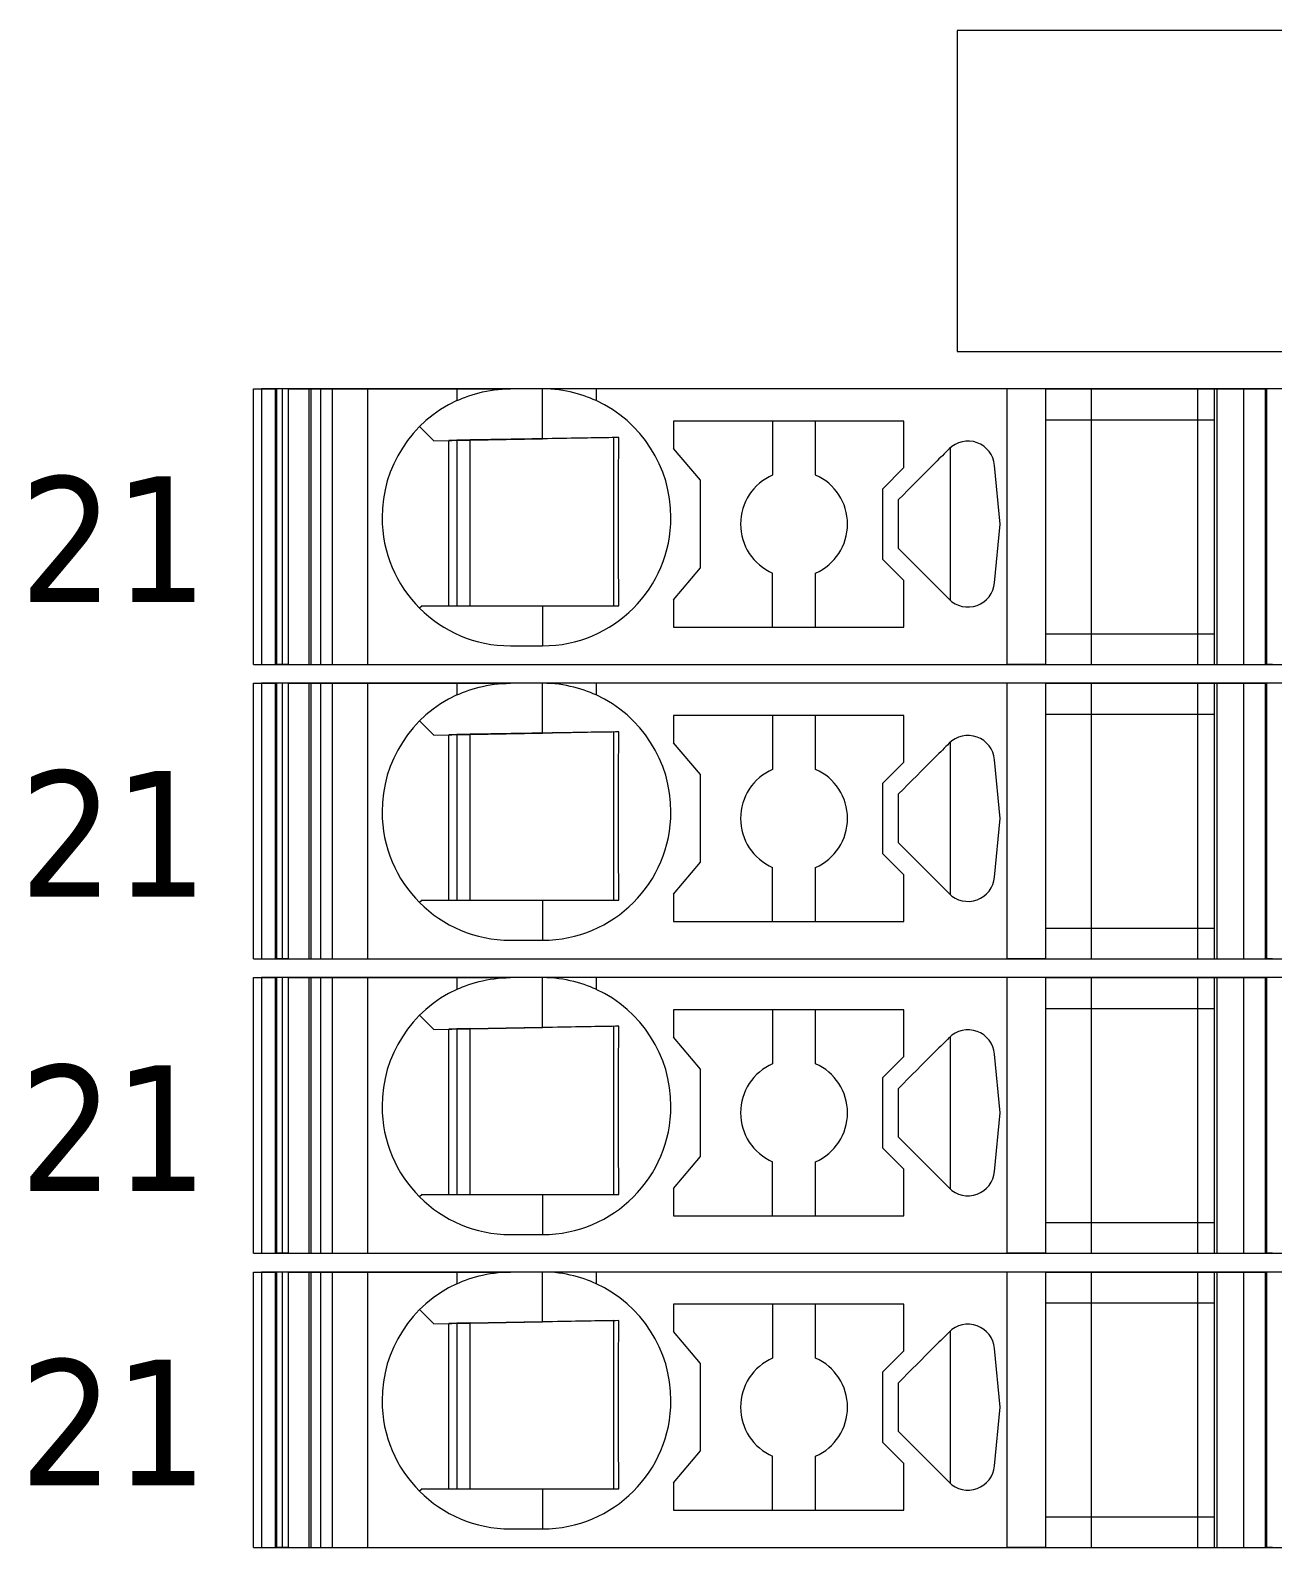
# Model space of a CAD drawing. Header units: millimetres. Extents: x 0 to 1680, y 0 to 1188.
# Drawn here: x 836.68 to 859.89, y 363.15 to 391.5 of the extents above; entities that cross this region are included whole.
import ezdxf
from ezdxf.enums import TextEntityAlignment as Align

# ---------------------------------------------------------------- set-up
doc = ezdxf.new("R2010")
doc.units = ezdxf.units.MM
for name, color, linetype, lineweight in [('EPLAN100', 7, 'Continuous', 13), ('EPLAN309', 5, 'Continuous', 5), ('EPLAN493', 5, 'Continuous', 5), ('MAIN-1', 7, 'Continuous', 5), ('MAIN-2', 7, 'Continuous', 5)]:
    doc.layers.add(name, color=color, linetype=linetype, lineweight=lineweight)
doc.styles.add('Tahoma', font='')
doc.styles.get('Tahoma').set_extended_font_data('Tahoma')

# ---------------------------------------------------------------- blocks, each defined once
blk = doc.blocks.new('EPLSYM_LibrarySPECIAL_Symbol12_Variant0_Placement8')
at = {"layer": 'EPLAN309', "lineweight": 13, "ltscale": 16}
blk.add_lwpolyline([(0, -5.15), (68.15, -5.15), (68.15, 0), (0, 0)], close=True, dxfattribs=at)
at = {"layer": 'EPLAN493', "color": 5, "style": 'Tahoma'}
blk.add_attdef('17_20450', text='', height=2.3478, dxfattribs=at).set_placement((0, -21.83478), align=Align.MIDDLE_RIGHT)
blk = doc.blocks.new('EPLSYM_LibrarySPECIAL_Symbol12_Variant0_Placement8_20')
at = {"layer": 'EPLAN309', "lineweight": 13, "ltscale": 16}
blk.add_lwpolyline([(0, -5.15), (68.15, -5.15), (68.15, 0), (0, 0)], close=True, dxfattribs=at)
at = {"layer": 'EPLAN493', "color": 5, "style": 'Tahoma'}
blk.add_attdef('17_20450', text='', height=2.3478, dxfattribs=at).set_placement((0, -21.83478), align=Align.MIDDLE_RIGHT)
blk = doc.blocks.new('EPLSYM_LibrarySPECIAL_Symbol12_Variant0_Placement8_21')
at = {"layer": 'EPLAN309', "lineweight": 13, "ltscale": 16}
blk.add_lwpolyline([(0, -5.15), (68.15, -5.15), (68.15, 0), (0, 0)], close=True, dxfattribs=at)
at = {"layer": 'EPLAN493', "color": 5, "style": 'Tahoma'}
blk.add_attdef('17_20450', text='', height=2.3478, dxfattribs=at).set_placement((0, -21.83478), align=Align.MIDDLE_RIGHT)
blk = doc.blocks.new('EPLSYM_LibrarySPECIAL_Symbol12_Variant0_Placement8_22')
at = {"layer": 'EPLAN309', "lineweight": 13, "ltscale": 16}
blk.add_lwpolyline([(0, -5.15), (68.15, -5.15), (68.15, 0), (0, 0)], close=True, dxfattribs=at)
at = {"layer": 'EPLAN493', "color": 5, "style": 'Tahoma'}
blk.add_attdef('17_20450', text='', height=2.3478, dxfattribs=at).set_placement((0, -21.83478), align=Align.MIDDLE_RIGHT)

msp = doc.modelspace()

# ---------------------------------------------------------------- linework, layer by layer
at = {"layer": 'EPLAN100', "lineweight": 0, "ltscale": 6}
msp.add_lwpolyline([(854, 385.5), (892, 385.5), (892, 391.5), (854, 391.5)], close=True, dxfattribs=at)
at = {"layer": 'MAIN-1'}
for p, q in [((840.85, 384.8), (841.284, 384.8)), ((840.85, 379.65), (840.85, 384.8)), ((841.393, 384.8), (841.284, 384.8)), ((841.284, 379.65), (841.284, 384.8)), ((841.501, 384.8), (841.393, 384.8)), ((841.393, 379.65), (841.393, 384.8)), ((841.501, 384.8), (844.65, 384.8)), ((841.501, 379.65), (841.501, 384.8)), ((844.65, 384.8), (845.65, 384.8)), ((844.65, 384.8), (844.65, 384.582)), ((844.997, 384.709), (845.063, 384.727)), ((845.063, 384.727), (845.131, 384.743)), ((845.131, 384.743), (845.201, 384.758)), ((845.201, 384.758), (845.272, 384.77)), ((845.272, 384.77), (845.346, 384.781)), ((845.346, 384.781), (845.421, 384.789)), ((845.421, 384.789), (845.497, 384.795)), ((845.497, 384.795), (845.573, 384.799)), ((845.573, 384.799), (845.65, 384.8)), ((846.25, 384.8), (845.65, 384.8)), ((846.327, 384.799), (846.25, 384.8)), ((847.25, 384.8), (846.25, 384.8)), ((846.25, 383.868), (846.25, 384.8)), ((846.403, 384.795), (846.327, 384.799)), ((846.479, 384.789), (846.403, 384.795)), ((846.554, 384.781), (846.479, 384.789)), ((846.628, 384.77), (846.554, 384.781)), ((846.699, 384.758), (846.628, 384.77)), ((846.769, 384.743), (846.699, 384.758)), ((846.837, 384.727), (846.769, 384.743)), ((846.903, 384.709), (846.837, 384.727)), ((854.932, 384.8), (847.25, 384.8)), ((847.25, 384.8), (847.25, 384.582)), ((855.65, 384.8), (854.932, 384.8)), ((854.932, 379.65), (854.932, 384.8)), ((855.65, 384.8), (858.8, 384.8)), ((855.65, 384.8), (855.65, 379.65)), ((858.8, 384.8), (859.35, 384.8)), ((858.8, 384.8), (858.8, 379.65)), ((859.35, 384.8), (859.784, 384.8)), ((859.35, 384.8), (859.35, 379.65)), ((859.893, 384.8), (859.784, 384.8)), ((859.784, 379.65), (859.784, 384.8)), ((844.65, 384.582), (844.702, 384.605)), ((844.702, 384.605), (844.756, 384.627)), ((844.756, 384.627), (844.813, 384.649)), ((844.813, 384.649), (844.872, 384.67)), ((844.872, 384.67), (844.933, 384.69)), ((844.933, 384.69), (844.997, 384.709)), ((846.967, 384.69), (846.903, 384.709)), ((847.028, 384.67), (846.967, 384.69)), ((847.087, 384.649), (847.028, 384.67)), ((847.144, 384.627), (847.087, 384.649)), ((847.198, 384.605), (847.144, 384.627)), ((847.25, 384.582), (847.198, 384.605)), ((848.7, 384.2), (848.7, 383.689)), ((853, 384.2), (848.7, 384.2)), ((850.55, 384.2), (850.55, 383.192)), ((851.35, 383.192), (851.35, 384.2)), ((853, 383.329), (853, 384.2)), ((855.65, 384.225), (858.8, 384.225)), ((843.953, 384.097), (844.217, 383.833)), ((844.217, 383.833), (846.25, 383.868)), ((846.345, 383.87), (846.25, 383.868)), ((846.438, 383.871), (846.345, 383.87)), ((846.53, 383.873), (846.438, 383.871)), ((846.618, 383.875), (846.53, 383.873)), ((846.703, 383.876), (846.618, 383.875)), ((846.786, 383.877), (846.703, 383.876)), ((846.865, 383.879), (846.786, 383.877)), ((846.943, 383.88), (846.865, 383.879)), ((847.017, 383.881), (846.943, 383.88)), ((847.09, 383.882), (847.017, 383.881)), ((847.16, 383.884), (847.09, 383.882)), ((847.229, 383.885), (847.16, 383.884)), ((847.297, 383.886), (847.229, 383.885)), ((847.363, 383.887), (847.297, 383.886)), ((847.428, 383.888), (847.363, 383.887)), ((847.491, 383.889), (847.428, 383.888)), ((847.554, 383.89), (847.491, 383.889)), ((847.615, 383.891), (847.554, 383.89)), ((847.579, 380.75), (847.579, 383.891)), ((847.676, 383.892), (847.615, 383.891)), ((847.676, 383.822), (847.676, 383.892)), ((844.5, 380.75), (844.5, 383.838)), ((844.65, 383.84), (844.65, 380.75)), ((844.9, 380.75), (844.9, 383.845)), ((847.673, 383.603), (847.674, 383.677)), ((847.673, 383.527), (847.673, 383.603)), ((847.674, 383.677), (847.675, 383.75)), ((847.675, 383.75), (847.676, 383.822)), ((849.2, 383.093), (848.7, 383.689)), ((853.752, 383.585), (853.721, 383.553)), ((853.784, 383.616), (853.752, 383.585)), ((853.815, 383.647), (853.784, 383.616)), ((853.846, 383.679), (853.815, 383.647)), ((853.867, 383.698), (853.867, 380.852)), ((847.67, 383.288), (847.671, 383.37)), ((847.671, 383.37), (847.672, 383.449)), ((847.672, 383.449), (847.673, 383.527)), ((852.6, 382.929), (853, 383.329)), ((853.483, 383.315), (853.443, 383.275)), ((853.521, 383.353), (853.483, 383.315)), ((853.558, 383.39), (853.521, 383.353)), ((853.594, 383.426), (853.558, 383.39)), ((853.627, 383.459), (853.594, 383.426)), ((853.658, 383.491), (853.627, 383.459)), ((853.69, 383.522), (853.658, 383.491)), ((853.721, 383.553), (853.69, 383.522)), ((854.802, 382.275), (854.698, 383.372)), ((847.668, 382.932), (847.669, 383.026)), ((847.669, 383.117), (847.67, 383.204)), ((847.669, 383.026), (847.669, 383.117)), ((847.67, 383.204), (847.67, 383.288)), ((849.2, 381.457), (849.2, 383.093)), ((853.242, 383.074), (853.158, 382.99)), ((853.323, 383.156), (853.242, 383.074)), ((853.402, 383.234), (853.323, 383.156)), ((853.443, 383.275), (853.402, 383.234)), ((847.667, 382.731), (847.668, 382.834)), ((847.667, 382.624), (847.667, 382.731)), ((847.668, 382.834), (847.668, 382.932)), ((852.6, 382.929), (852.6, 381.621)), ((852.986, 382.818), (852.9, 382.732)), ((852.9, 382.602), (852.9, 382.732)), ((853.072, 382.904), (852.986, 382.818)), ((853.158, 382.99), (853.072, 382.904)), ((847.667, 382.513), (847.667, 382.624)), ((847.667, 382.4), (847.667, 382.513)), ((852.9, 382.471), (852.9, 382.602)), ((852.9, 382.34), (852.9, 382.471)), ((847.667, 382.279), (847.667, 382.4)), ((847.667, 382.161), (847.667, 382.279)), ((847.667, 382.047), (847.667, 382.161)), ((852.9, 382.21), (852.9, 382.34)), ((852.9, 382.079), (852.9, 382.21)), ((854.698, 381.178), (854.802, 382.275)), ((847.668, 381.938), (847.667, 382.047)), ((847.668, 381.834), (847.668, 381.938)), ((852.9, 381.948), (852.9, 382.079)), ((852.9, 381.818), (852.9, 381.948)), ((847.669, 381.734), (847.668, 381.834)), ((847.669, 381.639), (847.669, 381.734)), ((847.67, 381.548), (847.669, 381.639)), ((853, 381.221), (852.6, 381.621)), ((852.9, 381.818), (853.846, 380.871)), ((847.671, 381.459), (847.67, 381.548)), ((847.672, 381.373), (847.671, 381.459)), ((847.672, 381.29), (847.672, 381.373)), ((848.7, 380.861), (849.2, 381.457)), ((850.55, 380.35), (850.55, 381.358)), ((851.35, 380.35), (851.35, 381.358)), ((847.673, 381.208), (847.672, 381.29)), ((847.674, 381.129), (847.673, 381.208)), ((847.675, 381.05), (847.674, 381.129)), ((847.676, 380.974), (847.675, 381.05)), ((853, 380.35), (853, 381.221)), ((844, 380.75), (843.953, 380.703)), ((844, 380.75), (846.25, 380.75)), ((846.25, 380.75), (846.342, 380.75)), ((846.25, 380.75), (846.25, 380)), ((846.342, 380.75), (846.433, 380.75)), ((846.433, 380.75), (846.523, 380.75)), ((846.523, 380.75), (846.61, 380.75)), ((846.61, 380.75), (846.695, 380.75)), ((846.695, 380.75), (846.778, 380.75)), ((846.778, 380.75), (846.858, 380.75)), ((846.858, 380.75), (846.936, 380.75)), ((846.936, 380.75), (847.011, 380.75)), ((847.011, 380.75), (847.085, 380.75)), ((847.085, 380.75), (847.157, 380.75)), ((847.157, 380.75), (847.226, 380.75)), ((847.226, 380.75), (847.295, 380.75)), ((847.295, 380.75), (847.361, 380.75)), ((847.361, 380.75), (847.427, 380.75)), ((847.427, 380.75), (847.491, 380.75)), ((847.491, 380.75), (847.555, 380.75)), ((847.555, 380.75), (847.617, 380.75)), ((847.617, 380.75), (847.678, 380.75)), ((847.676, 380.898), (847.676, 380.974)), ((847.677, 380.824), (847.676, 380.898)), ((847.678, 380.75), (847.677, 380.824)), ((848.7, 380.861), (848.7, 380.35)), ((848.7, 380.35), (853, 380.35)), ((855.65, 380.225), (858.8, 380.225)), ((845.65, 380), (846.25, 380)), ((840.85, 379.65), (841.284, 379.65)), ((841.393, 379.65), (841.284, 379.65)), ((841.501, 379.65), (841.393, 379.65)), ((841.501, 379.65), (854.932, 379.65)), ((855.65, 379.65), (854.932, 379.65)), ((855.65, 379.65), (858.8, 379.65)), ((858.8, 379.65), (859.35, 379.65)), ((859.35, 379.65), (859.784, 379.65)), ((859.893, 379.65), (859.784, 379.65)), ((840.85, 379.3), (841.284, 379.3)), ((840.85, 374.15), (840.85, 379.3)), ((841.393, 379.3), (841.284, 379.3)), ((841.284, 374.15), (841.284, 379.3)), ((841.501, 379.3), (841.393, 379.3)), ((841.393, 374.15), (841.393, 379.3)), ((841.501, 379.3), (844.65, 379.3)), ((841.501, 374.15), (841.501, 379.3)), ((844.65, 379.3), (845.65, 379.3)), ((844.65, 379.3), (844.65, 379.082)), ((844.65, 379.082), (844.702, 379.105)), ((844.702, 379.105), (844.756, 379.127)), ((844.756, 379.127), (844.813, 379.149)), ((844.813, 379.149), (844.872, 379.17)), ((844.872, 379.17), (844.933, 379.19)), ((844.933, 379.19), (844.997, 379.209)), ((844.997, 379.209), (845.063, 379.227)), ((845.063, 379.227), (845.131, 379.243)), ((845.131, 379.243), (845.201, 379.258)), ((845.201, 379.258), (845.272, 379.27)), ((845.272, 379.27), (845.346, 379.281)), ((845.346, 379.281), (845.421, 379.289)), ((845.421, 379.289), (845.497, 379.295)), ((845.497, 379.295), (845.573, 379.299)), ((845.573, 379.299), (845.65, 379.3)), ((846.25, 379.3), (845.65, 379.3)), ((846.327, 379.299), (846.25, 379.3)), ((847.25, 379.3), (846.25, 379.3)), ((846.25, 378.368), (846.25, 379.3)), ((846.403, 379.295), (846.327, 379.299)), ((846.479, 379.289), (846.403, 379.295)), ((846.554, 379.281), (846.479, 379.289)), ((846.628, 379.27), (846.554, 379.281)), ((846.699, 379.258), (846.628, 379.27)), ((846.769, 379.243), (846.699, 379.258)), ((846.837, 379.227), (846.769, 379.243)), ((846.903, 379.209), (846.837, 379.227)), ((846.967, 379.19), (846.903, 379.209)), ((847.028, 379.17), (846.967, 379.19)), ((847.087, 379.149), (847.028, 379.17)), ((847.144, 379.127), (847.087, 379.149)), ((847.198, 379.105), (847.144, 379.127)), ((847.25, 379.082), (847.198, 379.105)), ((854.932, 379.3), (847.25, 379.3)), ((847.25, 379.3), (847.25, 379.082)), ((855.65, 379.3), (854.932, 379.3)), ((854.932, 374.15), (854.932, 379.3)), ((855.65, 379.3), (858.8, 379.3)), ((855.65, 379.3), (855.65, 374.15)), ((858.8, 379.3), (859.35, 379.3)), ((858.8, 379.3), (858.8, 374.15)), ((859.35, 379.3), (859.784, 379.3)), ((859.35, 379.3), (859.35, 374.15)), ((859.893, 379.3), (859.784, 379.3)), ((859.784, 374.15), (859.784, 379.3)), ((843.953, 378.597), (844.217, 378.333)), ((848.7, 378.7), (848.7, 378.189)), ((853, 378.7), (848.7, 378.7)), ((850.55, 378.7), (850.55, 377.692)), ((851.35, 377.692), (851.35, 378.7)), ((853, 377.829), (853, 378.7)), ((855.65, 378.725), (858.8, 378.725)), ((844.217, 378.333), (846.25, 378.368)), ((844.5, 375.25), (844.5, 378.338)), ((844.65, 378.34), (844.65, 375.25)), ((844.9, 375.25), (844.9, 378.345)), ((846.345, 378.37), (846.25, 378.368)), ((846.438, 378.371), (846.345, 378.37)), ((846.53, 378.373), (846.438, 378.371)), ((846.618, 378.375), (846.53, 378.373)), ((846.703, 378.376), (846.618, 378.375)), ((846.786, 378.377), (846.703, 378.376)), ((846.865, 378.379), (846.786, 378.377)), ((846.943, 378.38), (846.865, 378.379)), ((847.017, 378.381), (846.943, 378.38)), ((847.09, 378.382), (847.017, 378.381)), ((847.16, 378.384), (847.09, 378.382)), ((847.229, 378.385), (847.16, 378.384)), ((847.297, 378.386), (847.229, 378.385)), ((847.363, 378.387), (847.297, 378.386)), ((847.428, 378.388), (847.363, 378.387)), ((847.491, 378.389), (847.428, 378.388)), ((847.554, 378.39), (847.491, 378.389)), ((847.615, 378.391), (847.554, 378.39)), ((847.579, 375.25), (847.579, 378.391)), ((847.676, 378.392), (847.615, 378.391)), ((847.674, 378.177), (847.675, 378.25)), ((847.675, 378.25), (847.676, 378.322)), ((847.676, 378.322), (847.676, 378.392)), ((853.867, 378.198), (853.867, 375.352)), ((847.671, 377.87), (847.672, 377.949)), ((847.672, 377.949), (847.673, 378.027)), ((847.673, 378.103), (847.674, 378.177)), ((847.673, 378.027), (847.673, 378.103)), ((849.2, 377.593), (848.7, 378.189)), ((853.594, 377.926), (853.558, 377.89)), ((853.627, 377.959), (853.594, 377.926)), ((853.658, 377.991), (853.627, 377.959)), ((853.69, 378.022), (853.658, 377.991)), ((853.721, 378.053), (853.69, 378.022)), ((853.752, 378.085), (853.721, 378.053)), ((853.784, 378.116), (853.752, 378.085)), ((853.815, 378.147), (853.784, 378.116)), ((853.846, 378.179), (853.815, 378.147)), ((847.669, 377.617), (847.67, 377.704)), ((847.67, 377.788), (847.671, 377.87)), ((847.67, 377.704), (847.67, 377.788)), ((852.6, 377.429), (853, 377.829)), ((853.323, 377.656), (853.242, 377.574)), ((853.402, 377.734), (853.323, 377.656)), ((853.443, 377.775), (853.402, 377.734)), ((853.483, 377.815), (853.443, 377.775)), ((853.521, 377.853), (853.483, 377.815)), ((853.558, 377.89), (853.521, 377.853)), ((854.802, 376.775), (854.698, 377.872)), ((847.668, 377.432), (847.669, 377.526)), ((847.668, 377.334), (847.668, 377.432)), ((847.669, 377.526), (847.669, 377.617)), ((849.2, 375.957), (849.2, 377.593)), ((852.6, 377.429), (852.6, 376.121)), ((853.072, 377.404), (852.986, 377.318)), ((853.158, 377.49), (853.072, 377.404)), ((853.242, 377.574), (853.158, 377.49)), ((847.667, 377.231), (847.668, 377.334)), ((847.667, 377.124), (847.667, 377.231)), ((847.667, 377.013), (847.667, 377.124)), ((852.986, 377.318), (852.9, 377.232)), ((852.9, 377.102), (852.9, 377.232)), ((852.9, 376.971), (852.9, 377.102)), ((847.667, 376.9), (847.667, 377.013)), ((847.667, 376.779), (847.667, 376.9)), ((847.667, 376.661), (847.667, 376.779)), ((852.9, 376.84), (852.9, 376.971)), ((852.9, 376.71), (852.9, 376.84)), ((854.698, 375.678), (854.802, 376.775)), ((847.667, 376.547), (847.667, 376.661)), ((847.668, 376.438), (847.667, 376.547)), ((852.9, 376.579), (852.9, 376.71)), ((852.9, 376.448), (852.9, 376.579)), ((847.668, 376.334), (847.668, 376.438)), ((847.669, 376.234), (847.668, 376.334)), ((847.669, 376.139), (847.669, 376.234)), ((852.9, 376.318), (852.9, 376.448)), ((852.9, 376.318), (853.846, 375.371)), ((847.67, 376.048), (847.669, 376.139)), ((847.671, 375.959), (847.67, 376.048)), ((847.672, 375.873), (847.671, 375.959)), ((848.7, 375.361), (849.2, 375.957)), ((853, 375.721), (852.6, 376.121)), ((847.672, 375.79), (847.672, 375.873)), ((847.673, 375.708), (847.672, 375.79)), ((847.674, 375.629), (847.673, 375.708)), ((850.55, 374.85), (850.55, 375.858)), ((851.35, 374.85), (851.35, 375.858)), ((853, 374.85), (853, 375.721)), ((847.675, 375.55), (847.674, 375.629)), ((847.676, 375.474), (847.675, 375.55)), ((847.676, 375.398), (847.676, 375.474)), ((847.677, 375.324), (847.676, 375.398)), ((848.7, 375.361), (848.7, 374.85)), ((844, 375.25), (843.953, 375.203)), ((844, 375.25), (846.25, 375.25)), ((846.25, 375.25), (846.342, 375.25)), ((846.25, 375.25), (846.25, 374.5)), ((846.342, 375.25), (846.433, 375.25)), ((846.433, 375.25), (846.523, 375.25)), ((846.523, 375.25), (846.61, 375.25)), ((846.61, 375.25), (846.695, 375.25)), ((846.695, 375.25), (846.778, 375.25)), ((846.778, 375.25), (846.858, 375.25)), ((846.858, 375.25), (846.936, 375.25)), ((846.936, 375.25), (847.011, 375.25)), ((847.011, 375.25), (847.085, 375.25)), ((847.085, 375.25), (847.157, 375.25)), ((847.157, 375.25), (847.226, 375.25)), ((847.226, 375.25), (847.295, 375.25)), ((847.295, 375.25), (847.361, 375.25)), ((847.361, 375.25), (847.427, 375.25)), ((847.427, 375.25), (847.491, 375.25)), ((847.491, 375.25), (847.555, 375.25)), ((847.555, 375.25), (847.617, 375.25)), ((847.617, 375.25), (847.678, 375.25)), ((847.678, 375.25), (847.677, 375.324)), ((848.7, 374.85), (853, 374.85)), ((855.65, 374.725), (858.8, 374.725)), ((845.65, 374.5), (846.25, 374.5)), ((840.85, 374.15), (841.284, 374.15)), ((841.393, 374.15), (841.284, 374.15)), ((841.501, 374.15), (841.393, 374.15)), ((841.501, 374.15), (854.932, 374.15)), ((855.65, 374.15), (854.932, 374.15)), ((855.65, 374.15), (858.8, 374.15)), ((858.8, 374.15), (859.35, 374.15)), ((859.35, 374.15), (859.784, 374.15)), ((859.893, 374.15), (859.784, 374.15)), ((840.85, 373.8), (841.284, 373.8)), ((840.85, 368.65), (840.85, 373.8)), ((841.393, 373.8), (841.284, 373.8)), ((841.284, 368.65), (841.284, 373.8)), ((841.501, 373.8), (841.393, 373.8)), ((841.393, 368.65), (841.393, 373.8)), ((841.501, 373.8), (844.65, 373.8)), ((841.501, 368.65), (841.501, 373.8)), ((844.65, 373.8), (845.65, 373.8)), ((844.65, 373.8), (844.65, 373.582)), ((844.813, 373.649), (844.872, 373.67)), ((844.872, 373.67), (844.933, 373.69)), ((844.933, 373.69), (844.997, 373.709)), ((844.997, 373.709), (845.063, 373.727)), ((845.063, 373.727), (845.131, 373.743)), ((845.131, 373.743), (845.201, 373.758)), ((845.201, 373.758), (845.272, 373.77)), ((845.272, 373.77), (845.346, 373.781)), ((845.346, 373.781), (845.421, 373.789)), ((845.421, 373.789), (845.497, 373.795)), ((845.497, 373.795), (845.573, 373.799)), ((845.573, 373.799), (845.65, 373.8)), ((846.25, 373.8), (845.65, 373.8)), ((846.327, 373.799), (846.25, 373.8)), ((847.25, 373.8), (846.25, 373.8)), ((846.25, 372.868), (846.25, 373.8)), ((846.403, 373.795), (846.327, 373.799)), ((846.479, 373.789), (846.403, 373.795)), ((846.554, 373.781), (846.479, 373.789)), ((846.628, 373.77), (846.554, 373.781)), ((846.699, 373.758), (846.628, 373.77)), ((846.769, 373.743), (846.699, 373.758)), ((846.837, 373.727), (846.769, 373.743)), ((846.903, 373.709), (846.837, 373.727)), ((846.967, 373.69), (846.903, 373.709)), ((847.028, 373.67), (846.967, 373.69)), ((847.087, 373.649), (847.028, 373.67)), ((854.932, 373.8), (847.25, 373.8)), ((847.25, 373.8), (847.25, 373.582)), ((855.65, 373.8), (854.932, 373.8)), ((854.932, 368.65), (854.932, 373.8)), ((855.65, 373.8), (858.8, 373.8)), ((855.65, 373.8), (855.65, 368.65)), ((858.8, 373.8), (859.35, 373.8)), ((858.8, 373.8), (858.8, 368.65)), ((859.35, 373.8), (859.784, 373.8)), ((859.35, 373.8), (859.35, 368.65)), ((859.893, 373.8), (859.784, 373.8)), ((859.784, 368.65), (859.784, 373.8)), ((844.65, 373.582), (844.702, 373.605)), ((844.702, 373.605), (844.756, 373.627)), ((844.756, 373.627), (844.813, 373.649)), ((847.144, 373.627), (847.087, 373.649)), ((847.198, 373.605), (847.144, 373.627)), ((847.25, 373.582), (847.198, 373.605)), ((843.953, 373.097), (844.217, 372.833)), ((848.7, 373.2), (848.7, 372.689)), ((853, 373.2), (848.7, 373.2)), ((850.55, 373.2), (850.55, 372.192)), ((851.35, 372.192), (851.35, 373.2)), ((853, 372.329), (853, 373.2)), ((855.65, 373.225), (858.8, 373.225)), ((844.217, 372.833), (846.25, 372.868)), ((844.5, 369.75), (844.5, 372.838)), ((844.65, 372.84), (844.65, 369.75)), ((844.9, 369.75), (844.9, 372.845)), ((846.345, 372.87), (846.25, 372.868)), ((846.438, 372.871), (846.345, 372.87)), ((846.53, 372.873), (846.438, 372.871)), ((846.618, 372.875), (846.53, 372.873)), ((846.703, 372.876), (846.618, 372.875)), ((846.786, 372.877), (846.703, 372.876)), ((846.865, 372.879), (846.786, 372.877)), ((846.943, 372.88), (846.865, 372.879)), ((847.017, 372.881), (846.943, 372.88)), ((847.09, 372.882), (847.017, 372.881)), ((847.16, 372.884), (847.09, 372.882)), ((847.229, 372.885), (847.16, 372.884)), ((847.297, 372.886), (847.229, 372.885)), ((847.363, 372.887), (847.297, 372.886)), ((847.428, 372.888), (847.363, 372.887)), ((847.491, 372.889), (847.428, 372.888)), ((847.554, 372.89), (847.491, 372.889)), ((847.615, 372.891), (847.554, 372.89)), ((847.579, 369.75), (847.579, 372.891)), ((847.676, 372.892), (847.615, 372.891)), ((847.675, 372.75), (847.676, 372.822)), ((847.676, 372.822), (847.676, 372.892)), ((847.672, 372.449), (847.673, 372.527)), ((847.673, 372.603), (847.674, 372.677)), ((847.673, 372.527), (847.673, 372.603)), ((847.674, 372.677), (847.675, 372.75)), ((849.2, 372.093), (848.7, 372.689)), ((853.69, 372.522), (853.658, 372.491)), ((853.721, 372.553), (853.69, 372.522)), ((853.752, 372.585), (853.721, 372.553)), ((853.784, 372.616), (853.752, 372.585)), ((853.815, 372.647), (853.784, 372.616)), ((853.846, 372.679), (853.815, 372.647)), ((853.867, 372.698), (853.867, 369.852)), ((847.67, 372.288), (847.671, 372.37)), ((847.67, 372.204), (847.67, 372.288)), ((847.671, 372.37), (847.672, 372.449)), ((852.6, 371.929), (853, 372.329)), ((853.443, 372.275), (853.402, 372.234)), ((853.483, 372.315), (853.443, 372.275)), ((853.521, 372.353), (853.483, 372.315)), ((853.558, 372.39), (853.521, 372.353)), ((853.594, 372.426), (853.558, 372.39)), ((853.627, 372.459), (853.594, 372.426)), ((853.658, 372.491), (853.627, 372.459)), ((854.802, 371.275), (854.698, 372.372)), ((847.668, 371.932), (847.669, 372.026)), ((847.669, 372.117), (847.67, 372.204)), ((847.669, 372.026), (847.669, 372.117)), ((849.2, 370.457), (849.2, 372.093)), ((853.158, 371.99), (853.072, 371.904)), ((853.242, 372.074), (853.158, 371.99)), ((853.323, 372.156), (853.242, 372.074)), ((853.402, 372.234), (853.323, 372.156)), ((847.667, 371.731), (847.668, 371.834)), ((847.667, 371.624), (847.667, 371.731)), ((847.668, 371.834), (847.668, 371.932)), ((852.6, 371.929), (852.6, 370.621)), ((852.986, 371.818), (852.9, 371.732)), ((852.9, 371.602), (852.9, 371.732)), ((853.072, 371.904), (852.986, 371.818)), ((847.667, 371.513), (847.667, 371.624)), ((847.667, 371.4), (847.667, 371.513)), ((847.667, 371.279), (847.667, 371.4)), ((852.9, 371.471), (852.9, 371.602)), ((852.9, 371.34), (852.9, 371.471)), ((847.667, 371.161), (847.667, 371.279)), ((847.667, 371.047), (847.667, 371.161)), ((852.9, 371.21), (852.9, 371.34)), ((852.9, 371.079), (852.9, 371.21)), ((854.698, 370.178), (854.802, 371.275)), ((847.668, 370.938), (847.667, 371.047)), ((847.668, 370.834), (847.668, 370.938)), ((847.669, 370.734), (847.668, 370.834)), ((852.9, 370.948), (852.9, 371.079)), ((852.9, 370.818), (852.9, 370.948)), ((847.669, 370.639), (847.669, 370.734)), ((847.67, 370.548), (847.669, 370.639)), ((847.671, 370.459), (847.67, 370.548)), ((853, 370.221), (852.6, 370.621)), ((852.9, 370.818), (853.846, 369.871)), ((847.672, 370.373), (847.671, 370.459)), ((847.672, 370.29), (847.672, 370.373)), ((847.673, 370.208), (847.672, 370.29)), ((848.7, 369.861), (849.2, 370.457)), ((850.55, 369.35), (850.55, 370.358)), ((851.35, 369.35), (851.35, 370.358)), ((847.674, 370.129), (847.673, 370.208)), ((847.675, 370.05), (847.674, 370.129)), ((847.676, 369.974), (847.675, 370.05)), ((847.676, 369.898), (847.676, 369.974)), ((853, 369.35), (853, 370.221)), ((844, 369.75), (843.953, 369.703)), ((844, 369.75), (846.25, 369.75)), ((846.25, 369.75), (846.342, 369.75)), ((846.25, 369.75), (846.25, 369)), ((846.342, 369.75), (846.433, 369.75)), ((846.433, 369.75), (846.523, 369.75)), ((846.523, 369.75), (846.61, 369.75)), ((846.61, 369.75), (846.695, 369.75)), ((846.695, 369.75), (846.778, 369.75)), ((846.778, 369.75), (846.858, 369.75)), ((846.858, 369.75), (846.936, 369.75)), ((846.936, 369.75), (847.011, 369.75)), ((847.011, 369.75), (847.085, 369.75)), ((847.085, 369.75), (847.157, 369.75)), ((847.157, 369.75), (847.226, 369.75)), ((847.226, 369.75), (847.295, 369.75)), ((847.295, 369.75), (847.361, 369.75)), ((847.361, 369.75), (847.427, 369.75)), ((847.427, 369.75), (847.491, 369.75)), ((847.491, 369.75), (847.555, 369.75)), ((847.555, 369.75), (847.617, 369.75)), ((847.617, 369.75), (847.678, 369.75)), ((847.677, 369.824), (847.676, 369.898)), ((847.678, 369.75), (847.677, 369.824)), ((848.7, 369.861), (848.7, 369.35)), ((848.7, 369.35), (853, 369.35)), ((855.65, 369.225), (858.8, 369.225)), ((845.65, 369), (846.25, 369)), ((840.85, 368.65), (841.284, 368.65)), ((841.393, 368.65), (841.284, 368.65)), ((841.501, 368.65), (841.393, 368.65)), ((841.501, 368.65), (854.932, 368.65)), ((855.65, 368.65), (854.932, 368.65)), ((855.65, 368.65), (858.8, 368.65)), ((858.8, 368.65), (859.35, 368.65)), ((859.35, 368.65), (859.784, 368.65)), ((859.893, 368.65), (859.784, 368.65)), ((840.85, 368.3), (841.284, 368.3)), ((840.85, 363.15), (840.85, 368.3)), ((841.393, 368.3), (841.284, 368.3)), ((841.284, 363.15), (841.284, 368.3)), ((841.501, 368.3), (841.393, 368.3)), ((841.393, 363.15), (841.393, 368.3)), ((841.501, 368.3), (844.65, 368.3)), ((841.501, 363.15), (841.501, 368.3)), ((844.65, 368.3), (845.65, 368.3)), ((844.65, 368.3), (844.65, 368.082)), ((845.201, 368.258), (845.272, 368.27)), ((845.272, 368.27), (845.346, 368.281)), ((845.346, 368.281), (845.421, 368.289)), ((845.421, 368.289), (845.497, 368.295)), ((845.497, 368.295), (845.573, 368.299)), ((845.573, 368.299), (845.65, 368.3)), ((846.25, 368.3), (845.65, 368.3)), ((846.327, 368.299), (846.25, 368.3)), ((847.25, 368.3), (846.25, 368.3)), ((846.25, 367.368), (846.25, 368.3)), ((846.403, 368.295), (846.327, 368.299)), ((846.479, 368.289), (846.403, 368.295)), ((846.554, 368.281), (846.479, 368.289)), ((846.628, 368.27), (846.554, 368.281)), ((846.699, 368.258), (846.628, 368.27)), ((854.932, 368.3), (847.25, 368.3)), ((847.25, 368.3), (847.25, 368.082)), ((855.65, 368.3), (854.932, 368.3)), ((854.932, 363.15), (854.932, 368.3)), ((855.65, 368.3), (858.8, 368.3)), ((855.65, 368.3), (855.65, 363.15)), ((858.8, 368.3), (859.35, 368.3)), ((858.8, 368.3), (858.8, 363.15)), ((859.35, 368.3), (859.784, 368.3)), ((859.35, 368.3), (859.35, 363.15)), ((859.893, 368.3), (859.784, 368.3)), ((859.784, 363.15), (859.784, 368.3)), ((844.65, 368.082), (844.702, 368.105)), ((844.702, 368.105), (844.756, 368.127)), ((844.756, 368.127), (844.813, 368.149)), ((844.813, 368.149), (844.872, 368.17)), ((844.872, 368.17), (844.933, 368.19)), ((844.933, 368.19), (844.997, 368.209)), ((844.997, 368.209), (845.063, 368.227)), ((845.063, 368.227), (845.131, 368.243)), ((845.131, 368.243), (845.201, 368.258)), ((846.769, 368.243), (846.699, 368.258)), ((846.837, 368.227), (846.769, 368.243)), ((846.903, 368.209), (846.837, 368.227)), ((846.967, 368.19), (846.903, 368.209)), ((847.028, 368.17), (846.967, 368.19)), ((847.087, 368.149), (847.028, 368.17)), ((847.144, 368.127), (847.087, 368.149)), ((847.198, 368.105), (847.144, 368.127)), ((847.25, 368.082), (847.198, 368.105)), ((848.7, 367.7), (848.7, 367.189)), ((853, 367.7), (848.7, 367.7)), ((850.55, 367.7), (850.55, 366.692)), ((851.35, 366.692), (851.35, 367.7)), ((853, 366.829), (853, 367.7)), ((855.65, 367.725), (858.8, 367.725)), ((843.953, 367.597), (844.217, 367.333)), ((844.217, 367.333), (846.25, 367.368)), ((844.5, 364.25), (844.5, 367.338)), ((844.65, 367.34), (844.65, 364.25)), ((844.9, 364.25), (844.9, 367.345)), ((846.345, 367.37), (846.25, 367.368)), ((846.438, 367.371), (846.345, 367.37)), ((846.53, 367.373), (846.438, 367.371)), ((846.618, 367.375), (846.53, 367.373)), ((846.703, 367.376), (846.618, 367.375)), ((846.786, 367.377), (846.703, 367.376)), ((846.865, 367.379), (846.786, 367.377)), ((846.943, 367.38), (846.865, 367.379)), ((847.017, 367.381), (846.943, 367.38)), ((847.09, 367.382), (847.017, 367.381)), ((847.16, 367.384), (847.09, 367.382)), ((847.229, 367.385), (847.16, 367.384)), ((847.297, 367.386), (847.229, 367.385)), ((847.363, 367.387), (847.297, 367.386)), ((847.428, 367.388), (847.363, 367.387)), ((847.491, 367.389), (847.428, 367.388)), ((847.554, 367.39), (847.491, 367.389)), ((847.615, 367.391), (847.554, 367.39)), ((847.579, 364.25), (847.579, 367.391)), ((847.676, 367.392), (847.615, 367.391)), ((847.673, 367.103), (847.674, 367.177)), ((847.674, 367.177), (847.675, 367.25)), ((847.675, 367.25), (847.676, 367.322)), ((847.676, 367.322), (847.676, 367.392)), ((849.2, 366.593), (848.7, 367.189)), ((853.815, 367.147), (853.784, 367.116)), ((853.846, 367.179), (853.815, 367.147)), ((853.867, 367.198), (853.867, 364.352)), ((847.67, 366.788), (847.671, 366.87)), ((847.671, 366.87), (847.672, 366.949)), ((847.672, 366.949), (847.673, 367.027)), ((847.673, 367.027), (847.673, 367.103)), ((853.521, 366.853), (853.483, 366.815)), ((853.558, 366.89), (853.521, 366.853)), ((853.594, 366.926), (853.558, 366.89)), ((853.627, 366.959), (853.594, 366.926)), ((853.658, 366.991), (853.627, 366.959)), ((853.69, 367.022), (853.658, 366.991)), ((853.721, 367.053), (853.69, 367.022)), ((853.752, 367.085), (853.721, 367.053)), ((853.784, 367.116), (853.752, 367.085)), ((854.802, 365.775), (854.698, 366.872)), ((847.669, 366.617), (847.67, 366.704)), ((847.669, 366.526), (847.669, 366.617)), ((847.67, 366.704), (847.67, 366.788)), ((849.2, 364.957), (849.2, 366.593)), ((852.6, 366.429), (853, 366.829)), ((853.242, 366.574), (853.158, 366.49)), ((853.323, 366.656), (853.242, 366.574)), ((853.402, 366.734), (853.323, 366.656)), ((853.443, 366.775), (853.402, 366.734)), ((853.483, 366.815), (853.443, 366.775)), ((847.667, 366.231), (847.668, 366.334)), ((847.668, 366.432), (847.669, 366.526)), ((847.668, 366.334), (847.668, 366.432)), ((852.6, 366.429), (852.6, 365.121)), ((852.986, 366.318), (852.9, 366.232)), ((853.072, 366.404), (852.986, 366.318)), ((853.158, 366.49), (853.072, 366.404)), ((847.667, 366.124), (847.667, 366.231)), ((847.667, 366.013), (847.667, 366.124)), ((847.667, 365.9), (847.667, 366.013)), ((852.9, 366.102), (852.9, 366.232)), ((852.9, 365.971), (852.9, 366.102)), ((847.667, 365.779), (847.667, 365.9)), ((847.667, 365.661), (847.667, 365.779)), ((852.9, 365.84), (852.9, 365.971)), ((852.9, 365.71), (852.9, 365.84)), ((854.698, 364.678), (854.802, 365.775)), ((847.667, 365.547), (847.667, 365.661)), ((847.668, 365.438), (847.667, 365.547)), ((847.668, 365.334), (847.668, 365.438)), ((852.9, 365.579), (852.9, 365.71)), ((852.9, 365.448), (852.9, 365.579)), ((852.9, 365.318), (852.9, 365.448)), ((847.669, 365.234), (847.668, 365.334)), ((847.669, 365.139), (847.669, 365.234)), ((852.9, 365.318), (853.846, 364.371)), ((847.67, 365.048), (847.669, 365.139)), ((847.671, 364.959), (847.67, 365.048)), ((847.672, 364.873), (847.671, 364.959)), ((847.672, 364.79), (847.672, 364.873)), ((848.7, 364.361), (849.2, 364.957)), ((853, 364.721), (852.6, 365.121)), ((847.673, 364.708), (847.672, 364.79)), ((847.674, 364.629), (847.673, 364.708)), ((847.675, 364.55), (847.674, 364.629)), ((850.55, 363.85), (850.55, 364.858)), ((851.35, 363.85), (851.35, 364.858)), ((853, 363.85), (853, 364.721)), ((847.676, 364.474), (847.675, 364.55)), ((847.676, 364.398), (847.676, 364.474)), ((847.677, 364.324), (847.676, 364.398)), ((847.678, 364.25), (847.677, 364.324)), ((848.7, 364.361), (848.7, 363.85)), ((844, 364.25), (843.953, 364.203)), ((844, 364.25), (846.25, 364.25)), ((846.25, 364.25), (846.342, 364.25)), ((846.25, 364.25), (846.25, 363.5)), ((846.342, 364.25), (846.433, 364.25)), ((846.433, 364.25), (846.523, 364.25)), ((846.523, 364.25), (846.61, 364.25)), ((846.61, 364.25), (846.695, 364.25)), ((846.695, 364.25), (846.778, 364.25)), ((846.778, 364.25), (846.858, 364.25)), ((846.858, 364.25), (846.936, 364.25)), ((846.936, 364.25), (847.011, 364.25)), ((847.011, 364.25), (847.085, 364.25)), ((847.085, 364.25), (847.157, 364.25)), ((847.157, 364.25), (847.226, 364.25)), ((847.226, 364.25), (847.295, 364.25)), ((847.295, 364.25), (847.361, 364.25)), ((847.361, 364.25), (847.427, 364.25)), ((847.427, 364.25), (847.491, 364.25)), ((847.491, 364.25), (847.555, 364.25)), ((847.555, 364.25), (847.617, 364.25)), ((847.617, 364.25), (847.678, 364.25)), ((848.7, 363.85), (853, 363.85)), ((845.65, 363.5), (846.25, 363.5)), ((855.65, 363.725), (858.8, 363.725)), ((840.85, 363.15), (841.284, 363.15)), ((841.393, 363.15), (841.284, 363.15)), ((841.501, 363.15), (841.393, 363.15)), ((841.501, 363.15), (854.932, 363.15)), ((855.65, 363.15), (854.932, 363.15)), ((855.65, 363.15), (858.8, 363.15)), ((858.8, 363.15), (859.35, 363.15)), ((859.35, 363.15), (859.784, 363.15)), ((859.893, 363.15), (859.784, 363.15))]:
    msp.add_line(p, q, dxfattribs=at)
for centre, radius, start, end in [((845.65, 382.4), 2.4, 114.6244, 180), ((846.25, 382.4), 2.4, 0, 65.3756), ((854.2, 383.325), 0.5, 5.4404, 135), ((850.95, 382.275), 1, 113.5782, 180), ((850.95, 382.275), 1, 0, 66.4218), ((845.65, 382.4), 2.4, 180, 270), ((846.25, 382.4), 2.4, 270, 0), ((850.95, 382.275), 1, 180, 246.4218), ((850.95, 382.275), 1, 293.5782, 0), ((854.2, 381.225), 0.5, 225, 354.5596), ((845.65, 376.9), 2.4, 114.6244, 180), ((846.25, 376.9), 2.4, 0, 65.3756), ((854.2, 377.825), 0.5, 5.4404, 135), ((850.95, 376.775), 1, 113.5782, 180), ((850.95, 376.775), 1, 0, 66.4218), ((845.65, 376.9), 2.4, 180, 270), ((846.25, 376.9), 2.4, 270, 0), ((850.95, 376.775), 1, 180, 246.4218), ((850.95, 376.775), 1, 293.5782, 0), ((854.2, 375.725), 0.5, 225, 354.5596), ((845.65, 371.4), 2.4, 114.6244, 180), ((846.25, 371.4), 2.4, 0, 65.3756), ((854.2, 372.325), 0.5, 5.4404, 135), ((850.95, 371.275), 1, 113.5782, 180), ((850.95, 371.275), 1, 0, 66.4218), ((845.65, 371.4), 2.4, 180, 270), ((846.25, 371.4), 2.4, 270, 0), ((850.95, 371.275), 1, 180, 246.4218), ((850.95, 371.275), 1, 293.5782, 0), ((854.2, 370.225), 0.5, 225, 354.5596), ((845.65, 365.9), 2.4, 114.6244, 180), ((846.25, 365.9), 2.4, 0, 65.3756), ((854.2, 366.825), 0.5, 5.4404, 135), ((850.95, 365.775), 1, 113.5782, 180), ((850.95, 365.775), 1, 0, 66.4218), ((845.65, 365.9), 2.4, 180, 270), ((846.25, 365.9), 2.4, 270, 0), ((850.95, 365.775), 1, 180, 246.4218), ((850.95, 365.775), 1, 293.5782, 0), ((854.2, 364.725), 0.5, 225, 354.5596)]:
    msp.add_arc(centre, radius, start, end, dxfattribs=at)
at = {"layer": 'MAIN-2'}
for p, q in [((841.256, 384.8), (841.256, 379.65)), ((841.889, 379.65), (841.889, 384.8)), ((841.917, 384.8), (841.917, 379.65)), ((842.102, 384.8), (842.102, 379.65)), ((842.32, 384.8), (842.32, 379.65)), ((842.981, 384.8), (842.981, 379.65)), ((856.506, 379.65), (856.506, 384.8)), ((858.491, 384.8), (858.491, 379.65)), ((858.85, 384.8), (858.85, 379.65)), ((859.756, 384.8), (859.756, 379.65)), ((844.9, 383.853), (847.579, 383.9)), ((847.579, 383.9), (847.676, 383.892)), ((847.579, 383.891), (847.579, 383.9)), ((844.217, 383.833), (844.5, 383.838)), ((844.65, 383.842), (844.5, 383.839)), ((844.5, 383.839), (844.5, 383.838)), ((844.5, 383.838), (844.5, 383.838)), ((844.9, 383.848), (844.65, 383.843)), ((844.65, 383.842), (844.65, 383.843)), ((844.65, 383.842), (844.65, 383.84)), ((844.9, 383.848), (844.9, 383.853)), ((844.9, 383.845), (844.9, 383.848)), ((844.65, 380.75), (844.65, 380.75)), ((844.9, 380.75), (844.9, 380.75)), ((841.256, 379.3), (841.256, 374.15)), ((841.889, 374.15), (841.889, 379.3)), ((841.917, 379.3), (841.917, 374.15)), ((842.102, 379.3), (842.102, 374.15)), ((842.32, 379.3), (842.32, 374.15)), ((842.981, 379.3), (842.981, 374.15)), ((856.506, 374.15), (856.506, 379.3)), ((858.491, 379.3), (858.491, 374.15)), ((858.85, 379.3), (858.85, 374.15)), ((859.756, 379.3), (859.756, 374.15)), ((844.217, 378.333), (844.5, 378.338)), ((844.65, 378.342), (844.5, 378.339)), ((844.5, 378.339), (844.5, 378.338)), ((844.5, 378.338), (844.5, 378.338)), ((844.9, 378.348), (844.65, 378.343)), ((844.65, 378.342), (844.65, 378.343)), ((844.65, 378.342), (844.65, 378.34)), ((844.9, 378.353), (847.579, 378.4)), ((844.9, 378.348), (844.9, 378.353)), ((844.9, 378.345), (844.9, 378.348)), ((847.579, 378.4), (847.676, 378.392)), ((847.579, 378.391), (847.579, 378.4)), ((844.65, 375.25), (844.65, 375.25)), ((844.9, 375.25), (844.9, 375.25)), ((841.256, 373.8), (841.256, 368.65)), ((841.889, 368.65), (841.889, 373.8)), ((841.917, 373.8), (841.917, 368.65)), ((842.102, 373.8), (842.102, 368.65)), ((842.32, 373.8), (842.32, 368.65)), ((842.981, 373.8), (842.981, 368.65)), ((856.506, 368.65), (856.506, 373.8)), ((858.491, 373.8), (858.491, 368.65)), ((858.85, 373.8), (858.85, 368.65)), ((859.756, 373.8), (859.756, 368.65)), ((844.217, 372.833), (844.5, 372.838)), ((844.65, 372.842), (844.5, 372.839)), ((844.5, 372.839), (844.5, 372.838)), ((844.5, 372.838), (844.5, 372.838)), ((844.9, 372.848), (844.65, 372.843)), ((844.65, 372.842), (844.65, 372.843)), ((844.65, 372.842), (844.65, 372.84)), ((844.9, 372.853), (847.579, 372.9)), ((844.9, 372.848), (844.9, 372.853)), ((844.9, 372.845), (844.9, 372.848)), ((847.579, 372.9), (847.676, 372.892)), ((847.579, 372.891), (847.579, 372.9)), ((844.65, 369.75), (844.65, 369.75)), ((844.9, 369.75), (844.9, 369.75)), ((841.256, 368.3), (841.256, 363.15)), ((841.889, 363.15), (841.889, 368.3)), ((841.917, 368.3), (841.917, 363.15)), ((842.102, 368.3), (842.102, 363.15)), ((842.32, 368.3), (842.32, 363.15)), ((842.981, 368.3), (842.981, 363.15)), ((856.506, 363.15), (856.506, 368.3)), ((858.491, 368.3), (858.491, 363.15)), ((858.85, 368.3), (858.85, 363.15)), ((859.756, 368.3), (859.756, 363.15)), ((844.217, 367.333), (844.5, 367.338)), ((844.65, 367.342), (844.5, 367.339)), ((844.5, 367.339), (844.5, 367.338)), ((844.5, 367.338), (844.5, 367.338)), ((844.9, 367.348), (844.65, 367.343)), ((844.65, 367.342), (844.65, 367.343)), ((844.65, 367.342), (844.65, 367.34)), ((844.9, 367.353), (847.579, 367.4)), ((844.9, 367.348), (844.9, 367.353)), ((844.9, 367.345), (844.9, 367.348)), ((847.579, 367.4), (847.676, 367.392)), ((847.579, 367.391), (847.579, 367.4)), ((844.65, 364.25), (844.65, 364.25)), ((844.9, 364.25), (844.9, 364.25))]:
    msp.add_line(p, q, dxfattribs=at)

# ---------------------------------------------------------------- block references
ref = msp.add_blockref('EPLSYM_LibrarySPECIAL_Symbol12_Variant0_Placement8_21', (841, 384.8))
ref.add_attrib('17_20450', '21', dxfattribs={"layer": 'EPLAN493', "color": 5, "height": 2.3478, "style": 'Tahoma'}).set_placement((840, 381.99), align=Align.MIDDLE_RIGHT)
ref = msp.add_blockref('EPLSYM_LibrarySPECIAL_Symbol12_Variant0_Placement8_22', (841, 379.3))
ref.add_attrib('17_20450', '21', dxfattribs={"layer": 'EPLAN493', "color": 5, "height": 2.3478, "style": 'Tahoma'}).set_placement((840, 376.49), align=Align.MIDDLE_RIGHT)
ref = msp.add_blockref('EPLSYM_LibrarySPECIAL_Symbol12_Variant0_Placement8_20', (841, 373.8))
ref.add_attrib('17_20450', '21', dxfattribs={"layer": 'EPLAN493', "color": 5, "height": 2.3478, "style": 'Tahoma'}).set_placement((840, 370.99), align=Align.MIDDLE_RIGHT)
ref = msp.add_blockref('EPLSYM_LibrarySPECIAL_Symbol12_Variant0_Placement8', (841, 368.3))
ref.add_attrib('17_20450', '21', dxfattribs={"layer": 'EPLAN493', "color": 5, "height": 2.3478, "style": 'Tahoma'}).set_placement((840, 365.49), align=Align.MIDDLE_RIGHT)

doc.saveas('drawing.dxf')
